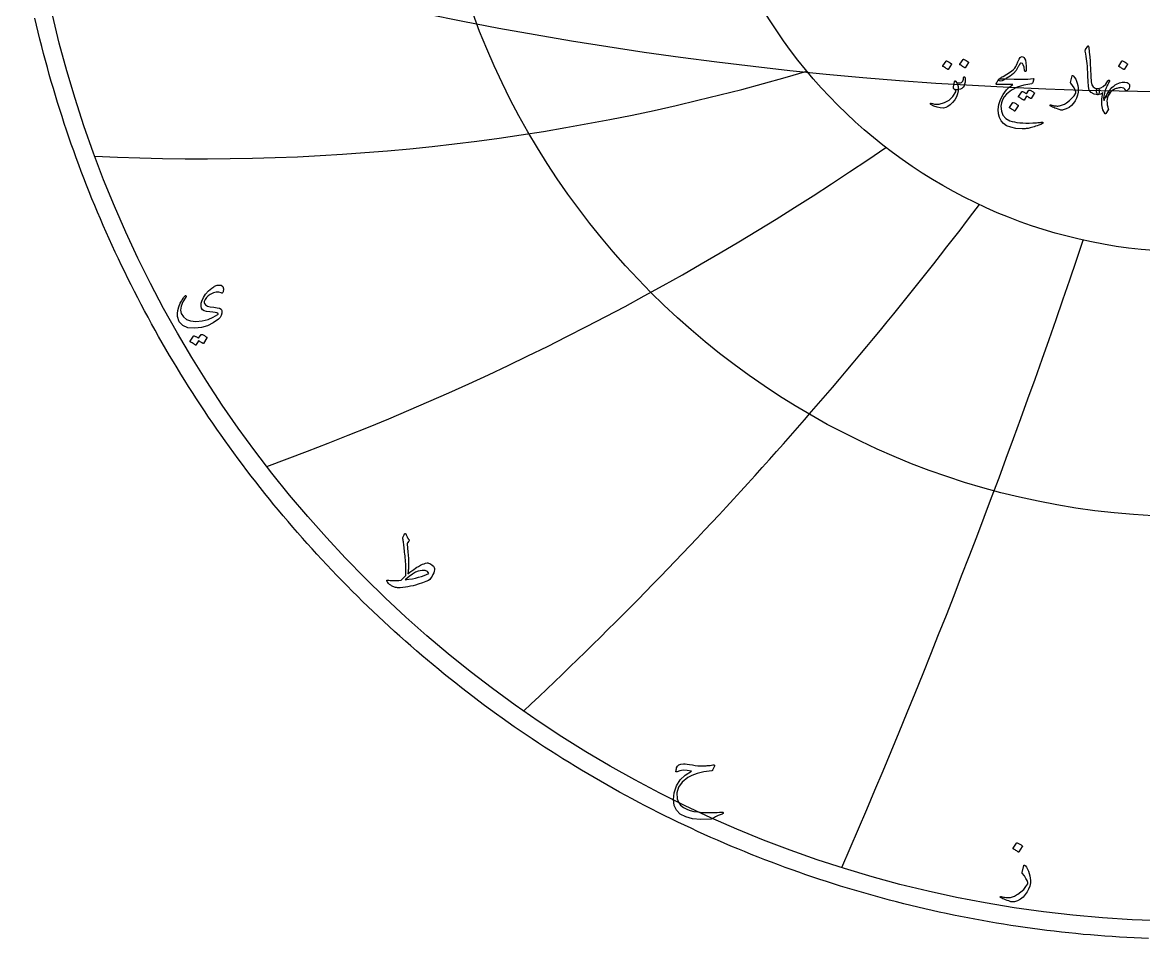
# Model space of a CAD drawing. Header units: millimetres. Extents: x -128 to 128, y -128 to 131.
# Drawn here: x -126 to -5.3, y -127.9 to -29.3 of the extents above; entities that cross this region are included whole.
import ezdxf

# ---------------------------------------------------------------- set-up
doc = ezdxf.new("R2010")
doc.units = ezdxf.units.MM
for name, color, linetype in [('CUT_OUTER', 1, 'Continuous'), ('ENGRAVE', 7, 'Continuous'), ('ENGRAVE_FINE', 8, 'Continuous'), ('TEXT', 5, 'Continuous')]:
    doc.layers.add(name, color=color, linetype=linetype)

msp = doc.modelspace()

# ---------------------------------------------------------------- linework, layer by layer
at = {"layer": 'CUT_OUTER'}
msp.add_lwpolyline([(-4.7095, -127.8633), (-5.4939, -127.832), (-6.2782, -127.7959), (-7.0622, -127.755), (-7.846, -127.7092), (-8.6294, -127.6587), (-9.4126, -127.6033), (-10.1954, -127.5432), (-10.9778, -127.4782), (-11.7598, -127.4084), (-12.5413, -127.3339), (-13.3224, -127.2545), (-14.1029, -127.1704), (-14.883, -127.0815), (-15.6624, -126.9878), (-16.4413, -126.8893), (-17.2196, -126.786), (-17.9972, -126.6779), (-18.7742, -126.5651), (-19.5504, -126.4476), (-20.3259, -126.3252), (-21.1006, -126.1981), (-21.8746, -126.0663), (-22.6477, -125.9297), (-23.42, -125.7883), (-24.1913, -125.6423), (-24.9618, -125.4915), (-25.7313, -125.336), (-26.4999, -125.1757), (-27.2675, -125.0108), (-28.034, -124.8411), (-28.7995, -124.6667), (-29.5639, -124.4877), (-30.3272, -124.3039), (-31.0893, -124.1155), (-31.8503, -123.9224), (-32.6101, -123.7246), (-33.3686, -123.5222), (-34.1259, -123.3151), (-34.8819, -123.1034), (-35.6366, -122.8871), (-36.3899, -122.6661), (-37.1419, -122.4405), (-37.8925, -122.2103), (-38.6417, -121.9755), (-39.3894, -121.7361), (-40.1356, -121.4921), (-40.8803, -121.2436), (-41.6235, -120.9905), (-42.3651, -120.7328), (-43.1051, -120.4706), (-43.8434, -120.2038), (-44.5802, -119.9325), (-45.3152, -119.6567), (-46.0486, -119.3764), (-46.7802, -119.0916), (-47.51, -118.8024), (-48.2381, -118.5086), (-48.9643, -118.2104), (-49.6887, -117.9077), (-50.4113, -117.6006), (-51.1319, -117.2891), (-51.8506, -116.9731), (-52.5674, -116.6528), (-53.2822, -116.328), (-53.9949, -115.9989), (-54.7057, -115.6654), (-55.4144, -115.3276), (-56.1209, -114.9854), (-56.8254, -114.6389), (-57.5278, -114.288), (-58.2279, -113.9329), (-58.9259, -113.5735), (-59.6217, -113.2098), (-60.3152, -112.8418), (-61.0065, -112.4696), (-61.6954, -112.0932), (-62.382, -111.7125), (-63.0663, -111.3276), (-63.7482, -110.9386), (-64.4277, -110.5453), (-65.1048, -110.1479), (-65.7794, -109.7464), (-66.4516, -109.3407), (-67.1212, -108.9309), (-67.7884, -108.517), (-68.4529, -108.099), (-69.1149, -107.677), (-69.7743, -107.2509), (-70.4311, -106.8207), (-71.0852, -106.3865), (-71.7366, -105.9484), (-72.3854, -105.5062), (-73.0314, -105.0601), (-73.6747, -104.61), (-74.3151, -104.1559), (-74.9528, -103.698), (-75.5877, -103.2361), (-76.2197, -102.7704), (-76.8489, -102.3008), (-77.4751, -101.8273), (-78.0985, -101.35), (-78.7189, -100.8689), (-79.3363, -100.384), (-79.9508, -99.8953), (-80.5622, -99.4029), (-81.1706, -98.9067), (-81.776, -98.4068), (-82.3782, -97.9032), (-82.9774, -97.3958), (-83.5735, -96.8849), (-84.1664, -96.3703), (-84.7561, -95.852), (-85.3426, -95.3301), (-85.926, -94.8047), (-86.5061, -94.2757), (-87.0829, -93.7431), (-87.6565, -93.207), (-88.2267, -92.6674), (-88.7936, -92.1243), (-89.3572, -91.5778), (-89.9175, -91.0277), (-90.4743, -90.4743), (-91.0277, -89.9175), (-91.5778, -89.3572), (-92.1243, -88.7936), (-92.6674, -88.2267), (-93.207, -87.6565), (-93.7431, -87.0829), (-94.2757, -86.5061), (-94.8047, -85.926), (-95.3301, -85.3426), (-95.852, -84.7561), (-96.3703, -84.1664), (-96.8849, -83.5735), (-97.3958, -82.9774), (-97.9032, -82.3782), (-98.4068, -81.776), (-98.9067, -81.1706), (-99.4029, -80.5622), (-99.8953, -79.9508), (-100.384, -79.3363), (-100.8689, -78.7189), (-101.35, -78.0985), (-101.8273, -77.4751), (-102.3008, -76.8489), (-102.7704, -76.2197), (-103.2361, -75.5877), (-103.698, -74.9528), (-104.1559, -74.3151), (-104.61, -73.6747), (-105.0601, -73.0314), (-105.5062, -72.3854), (-105.9484, -71.7366), (-106.3865, -71.0852), (-106.8207, -70.4311), (-107.2509, -69.7743), (-107.677, -69.1149), (-108.099, -68.4529), (-108.517, -67.7884), (-108.9309, -67.1212), (-109.3407, -66.4516), (-109.7464, -65.7794), (-110.1479, -65.1048), (-110.5453, -64.4277), (-110.9386, -63.7482), (-111.3276, -63.0663), (-111.7125, -62.382), (-112.0932, -61.6954), (-112.4696, -61.0065), (-112.8418, -60.3152), (-113.2098, -59.6217), (-113.5735, -58.9259), (-113.9329, -58.2279), (-114.288, -57.5278), (-114.6389, -56.8254), (-114.9854, -56.1209), (-115.3276, -55.4144), (-115.6654, -54.7057), (-115.9989, -53.9949), (-116.328, -53.2822), (-116.6528, -52.5674), (-116.9731, -51.8506), (-117.2891, -51.1319), (-117.6006, -50.4113), (-117.9077, -49.6887), (-118.2104, -48.9643), (-118.5086, -48.2381), (-118.8024, -47.51), (-119.0916, -46.7802), (-119.3764, -46.0486), (-119.6567, -45.3152), (-119.9325, -44.5802), (-120.2038, -43.8434), (-120.4706, -43.1051), (-120.7328, -42.3651), (-120.9905, -41.6235), (-121.2436, -40.8803), (-121.4921, -40.1356), (-121.7361, -39.3894), (-121.9755, -38.6417), (-122.2103, -37.8925), (-122.4405, -37.1419), (-122.6661, -36.3899), (-122.8871, -35.6366), (-123.1034, -34.8819), (-123.3151, -34.1259), (-123.5222, -33.3686), (-123.7246, -32.6101), (-123.9224, -31.8503), (-124.1155, -31.0893), (-124.3039, -30.3272), (-124.4877, -29.5639), (-124.6667, -28.7995)], dxfattribs=at)
at = {"layer": 'ENGRAVE'}
for radius in [126, 82.4783, 53.9894]:
    msp.add_circle((0, 0), radius, dxfattribs=at)
for centre, radius, start, end in [((-106.4983, 184.4605), 228.4081, 267.063751, 286.527955), ((-200.3925, 200.3925), 295.1559, 289.948434, 304.546587), ((-367.5913, 212.229), 432.397, 313.121174, 322.853276), ((-819.2505, 219.5175), 852.1514, 336.5047306, 341.3707814)]:
    msp.add_arc(centre, radius, start, end, dxfattribs=at)
at = {"layer": 'ENGRAVE_FINE'}
msp.add_arc((0, 374.0033), 410.725, 252.309853, 287.690147, dxfattribs=at)
at = {"layer": 'TEXT'}
for points in [[(-11.2754, -31.8194), (-11.2613, -31.7976), (-11.2482, -31.7831), (-11.2359, -31.7759), (-11.2246, -31.7759), (-11.2074, -31.7854), (-11.1919, -31.814), (-11.1783, -31.8616), (-11.1665, -31.9283), (-11.1067, -32.4704), (-11.0577, -32.9716), (-11.0196, -33.4321), (-10.9923, -33.8517), (-10.9749, -34.2105), (-10.9588, -34.5321), (-10.944, -34.8166), (-10.9306, -35.0638), (-10.9191, -35.2738), (-10.9098, -35.4466), (-10.9027, -35.5823), (-10.898, -35.6807), (-10.8336, -35.9756), (-10.6911, -36.1924), (-10.4707, -36.3312), (-10.1722, -36.392), (-10.0892, -36.4138), (-10.0361, -36.4646), (-10.013, -36.5444), (-10.0198, -36.6533), (-10.0538, -36.8248), (-10.0905, -36.9472), (-10.13, -37.0207), (-10.1722, -37.0452), (-10.5922, -36.9899), (-10.9016, -36.8239), (-11.1003, -36.5471), (-11.1883, -36.1597), (-11.2021, -35.9744), (-11.2146, -35.7887), (-11.2257, -35.6025), (-11.2355, -35.4158), (-11.2443, -35.2287), (-11.2527, -35.0411), (-11.2607, -34.8531), (-11.2681, -34.6646), (-11.2818, -34.3051), (-11.3008, -33.9814), (-11.3253, -33.6936), (-11.3552, -33.4416), (-11.3906, -33.1996), (-11.4315, -32.9417), (-11.4777, -32.6679), (-11.5294, -32.3783), (-11.5362, -32.3261), (-11.5349, -32.2785), (-11.5254, -32.2354), (-11.5077, -32.1968)], [(-26.5246, -33.4235), (-26.5155, -33.4144), (-26.5028, -33.4089), (-26.4865, -33.4071), (-26.4665, -33.4089), (-26.3255, -33.4661), (-26.1925, -33.536), (-26.0678, -33.6185), (-25.9512, -33.7138), (-25.9399, -33.7283), (-25.9349, -33.7428), (-25.9362, -33.7573), (-25.944, -33.7718), (-26.2851, -34.3235), (-26.2978, -34.3366), (-26.3141, -34.3398), (-26.3341, -34.333), (-26.3577, -34.3162), (-26.3781, -34.3017), (-26.4103, -34.2799), (-26.4543, -34.2509), (-26.5101, -34.2146), (-26.5786, -34.171), (-26.6607, -34.1202), (-26.7564, -34.0622), (-26.8657, -33.9968), (-26.8802, -33.986), (-26.8875, -33.9751), (-26.8875, -33.9642), (-26.8802, -33.9533)], [(-24.6956, -33.2493), (-24.6865, -33.2402), (-24.6738, -33.2347), (-24.6575, -33.2329), (-24.6375, -33.2347), (-24.4964, -33.2919), (-24.3635, -33.3618), (-24.2388, -33.4443), (-24.1222, -33.5396), (-24.1108, -33.5541), (-24.1058, -33.5686), (-24.1072, -33.5831), (-24.1149, -33.5976), (-24.456, -34.1493), (-24.4687, -34.1624), (-24.4851, -34.1656), (-24.505, -34.1588), (-24.5286, -34.142), (-24.549, -34.1275), (-24.5812, -34.1057), (-24.6253, -34.0767), (-24.681, -34.0404), (-24.7495, -33.9968), (-24.8317, -33.946), (-24.9274, -33.888), (-25.0367, -33.8226), (-25.0512, -33.8118), (-25.0585, -33.8009), (-25.0585, -33.79), (-25.0512, -33.7791)], [(-20.9069, -35.4775), (-20.8638, -35.4269), (-20.8143, -35.3768), (-20.7585, -35.3271), (-20.6964, -35.2779), (-20.6279, -35.2287), (-20.553, -35.179), (-20.4718, -35.1289), (-20.3843, -35.0783), (-19.996, -34.8488), (-19.6802, -34.6464), (-19.4371, -34.4713), (-19.2665, -34.3235), (-19.1345, -34.1778), (-19.0216, -34.0241), (-18.9277, -33.8621), (-18.8528, -33.692), (-18.8204, -33.6069), (-18.7884, -33.526), (-18.7569, -33.4491), (-18.7258, -33.3763), (-18.6956, -33.3085), (-18.6668, -33.2465), (-18.6394, -33.1905), (-18.6133, -33.1404), (-18.5557, -33.0547), (-18.4917, -32.9934), (-18.4214, -32.9567), (-18.3448, -32.9444), (-18.2699, -32.9567), (-18.1978, -32.9934), (-18.1284, -33.0547), (-18.0617, -33.1404), (-17.9787, -33.3364), (-17.9256, -33.6194), (-17.9025, -33.9896), (-17.9093, -34.4468), (-17.9138, -34.4881), (-17.9274, -34.5176), (-17.9501, -34.5353), (-17.9819, -34.5412), (-18.0145, -34.5348), (-18.0399, -34.5158), (-18.0581, -34.484), (-18.069, -34.4396), (-18.1247, -34.0903), (-18.205, -33.8408), (-18.3098, -33.6911), (-18.4391, -33.6412), (-18.4722, -33.6471), (-18.5062, -33.6648), (-18.5412, -33.6943), (-18.577, -33.7356), (-18.5929, -33.7603), (-18.6115, -33.7909), (-18.6328, -33.8274), (-18.6569, -33.8698), (-18.6836, -33.9181), (-18.7131, -33.9723), (-18.7453, -34.0325), (-18.7802, -34.0985), (-18.988, -34.4387), (-19.2702, -34.7553), (-19.6267, -35.0484), (-20.0577, -35.3178), (-20.0622, -35.3205), (-20.0758, -35.3287), (-20.0985, -35.3423), (-20.1302, -35.3614), (-20.1711, -35.3859), (-20.221, -35.4158), (-20.2799, -35.4512), (-20.348, -35.492), (-20.4918, -35.5564), (-20.6329, -35.5755), (-20.7712, -35.5492), (-20.9069, -35.4775)], [(-7.581, -33.4307), (-7.572, -33.4216), (-7.5593, -33.4162), (-7.5429, -33.4144), (-7.523, -33.4162), (-7.3819, -33.4734), (-7.249, -33.5432), (-7.1242, -33.6258), (-7.0077, -33.721), (-6.9963, -33.7356), (-6.9913, -33.7501), (-6.9927, -33.7646), (-7.0004, -33.7791), (-7.3415, -34.3307), (-7.3542, -34.3439), (-7.3706, -34.347), (-7.3905, -34.3402), (-7.4141, -34.3235), (-7.4345, -34.3089), (-7.4667, -34.2872), (-7.5107, -34.2581), (-7.5665, -34.2218), (-7.635, -34.1783), (-7.7171, -34.1275), (-7.8129, -34.0694), (-7.9222, -34.0041), (-7.9367, -33.9932), (-7.944, -33.9823), (-7.944, -33.9714), (-7.9367, -33.9606)], [(-12.9448, -35.0202), (-12.9407, -35.0071), (-12.9357, -34.9966), (-12.9298, -34.9889), (-12.923, -34.9839), (-12.9026, -34.9821), (-12.8776, -34.9912), (-12.8481, -35.0112), (-12.8141, -35.042), (-12.6817, -35.1994), (-12.5673, -35.3813), (-12.4712, -35.5877), (-12.3931, -35.8186), (-12.3324, -36.0672), (-12.2952, -36.3122), (-12.2816, -36.5535), (-12.2915, -36.7912), (-12.3559, -37.1042), (-12.4621, -37.4045), (-12.61, -37.6921), (-12.7996, -37.967), (-13.0264, -38.216), (-13.2859, -38.4188), (-13.578, -38.5753), (-13.9028, -38.6856), (-13.9899, -38.7042), (-14.077, -38.7091), (-14.1641, -38.7005), (-14.2512, -38.6783), (-14.4519, -38.6082), (-14.6332, -38.5431), (-14.7949, -38.483), (-14.9371, -38.4279), (-15.0593, -38.3778), (-15.1612, -38.3326), (-15.2426, -38.2925), (-15.3036, -38.2573), (-15.3163, -38.2464), (-15.3254, -38.2356), (-15.3308, -38.2247), (-15.3327, -38.2138), (-15.3313, -38.1997), (-15.3272, -38.1866), (-15.3204, -38.1743), (-15.3109, -38.163), (-15.2986, -38.1544), (-15.2837, -38.1503), (-15.266, -38.1507), (-15.2456, -38.1557), (-15.1213, -38.1891), (-15.0024, -38.2165), (-14.889, -38.238), (-14.781, -38.2537), (-14.6776, -38.2635), (-14.5778, -38.2673), (-14.4817, -38.2653), (-14.3891, -38.2573), (-14.2968, -38.2426), (-14.2013, -38.2201), (-14.1026, -38.19), (-14.0008, -38.1521), (-13.8958, -38.106), (-13.7876, -38.0514), (-13.6762, -37.9881), (-13.5617, -37.9162), (-13.2401, -37.6848), (-12.9647, -37.4335), (-12.7356, -37.1623), (-12.5528, -36.871), (-12.541, -36.8474), (-12.5347, -36.8202), (-12.5338, -36.7894), (-12.5383, -36.7549), (-12.6145, -36.5512), (-12.7343, -36.3249), (-12.8976, -36.0758), (-13.1044, -35.8041), (-13.1135, -35.7869), (-13.119, -35.7714), (-13.1208, -35.7578), (-13.119, -35.746)], [(-25.4794, -35.6226), (-25.3973, -35.7311), (-25.3325, -35.8386), (-25.2848, -35.9452), (-25.2544, -36.0509), (-25.2372, -36.1634), (-25.229, -36.2976), (-25.2299, -36.4537), (-25.2399, -36.6315), (-25.3012, -36.9658), (-25.4196, -37.2866), (-25.5951, -37.5937), (-25.8278, -37.8872), (-26.0837, -38.1394), (-26.3286, -38.3226), (-26.5627, -38.437), (-26.7859, -38.4823), (-27.1465, -38.4696), (-27.4954, -38.4025), (-27.8324, -38.2809), (-28.1577, -38.1049), (-28.1803, -38.0899), (-28.1976, -38.0741), (-28.2094, -38.0573), (-28.2157, -38.0396), (-28.2171, -38.0192), (-28.2139, -38.0015), (-28.2062, -37.9865), (-28.194, -37.9743), (-28.1754, -37.9661), (-28.1558, -37.9634), (-28.1354, -37.9661), (-28.1141, -37.9743), (-27.9932, -38.0076), (-27.8773, -38.035), (-27.7664, -38.0566), (-27.6605, -38.0722), (-27.5591, -38.0815), (-27.4618, -38.084), (-27.3686, -38.0797), (-27.2794, -38.0686), (-26.6965, -37.9017), (-26.2034, -37.6259), (-25.8002, -37.2412), (-25.4867, -36.7476), (-25.4835, -36.7322), (-25.4812, -36.7077), (-25.4799, -36.6742), (-25.4794, -36.6315), (-25.4912, -36.5984), (-25.5266, -36.5571), (-25.5856, -36.5077), (-25.6681, -36.4501), (-25.7044, -36.4056), (-25.7262, -36.3521), (-25.7335, -36.2895), (-25.7262, -36.2178), (-25.6173, -35.6662), (-25.5951, -35.5954), (-25.5647, -35.5646), (-25.5262, -35.5737), (-25.4794, -35.6226)], [(-24.5722, -35.1364), (-24.5368, -35.1418), (-24.5105, -35.1581), (-24.4932, -35.1854), (-24.4851, -35.2235), (-24.4701, -35.4766), (-24.4833, -35.7061), (-24.5245, -35.9121), (-24.594, -36.0944), (-24.6928, -36.2477), (-24.8226, -36.3666), (-24.9832, -36.451), (-25.1746, -36.5009), (-25.3089, -36.5168), (-25.4359, -36.5136), (-25.5556, -36.4913), (-25.6681, -36.4501), (-25.7072, -36.4192), (-25.7298, -36.3702), (-25.7362, -36.3031), (-25.7262, -36.2178), (-25.6173, -35.6662), (-25.6087, -35.6245), (-25.5974, -35.5936), (-25.5833, -35.5737), (-25.5665, -35.5646), (-25.5479, -35.5655), (-25.5284, -35.5755), (-25.508, -35.5945), (-25.4867, -35.6226), (-25.4318, -35.6843), (-25.3615, -35.7315), (-25.2758, -35.7642), (-25.1746, -35.7823), (-25.0694, -35.7832), (-24.9714, -35.7642), (-24.8806, -35.7252), (-24.7972, -35.6662), (-24.7251, -35.5845), (-24.6756, -35.4847), (-24.6488, -35.3668), (-24.6448, -35.2307), (-24.6402, -35.1894), (-24.6266, -35.1599), (-24.6039, -35.1423), (-24.5722, -35.1364)], [(-20.123, -35.3541), (-19.1917, -35.3868), (-18.3865, -35.3904), (-17.7074, -35.365), (-17.1544, -35.3106), (-17.1374, -35.3085), (-17.1227, -35.3096), (-17.1102, -35.314), (-17.1, -35.3214), (-17.0925, -35.3316), (-17.0882, -35.3441), (-17.0871, -35.3589), (-17.0891, -35.3759), (-17.1034, -35.4421), (-17.1172, -35.5029), (-17.1306, -35.5582), (-17.1435, -35.6081), (-17.156, -35.6526), (-17.168, -35.6916), (-17.1796, -35.7252), (-17.1907, -35.7533), (-17.2143, -35.7982), (-17.2415, -35.8313), (-17.2724, -35.8526), (-17.3069, -35.8622), (-18.1452, -36.0141), (-18.8746, -36.2523), (-19.4952, -36.5766), (-20.0069, -36.9872), (-20.2654, -37.2825), (-20.4532, -37.595), (-20.5703, -37.9248), (-20.6165, -38.2718), (-20.5721, -38.8167), (-20.3952, -39.2608), (-20.0858, -39.6042), (-19.644, -39.8468), (-19.4149, -39.9203), (-19.1631, -39.9811), (-18.8887, -40.0292), (-18.5915, -40.0646), (-18.2722, -40.0877), (-17.931, -40.0991), (-17.5681, -40.0986), (-17.1835, -40.0864), (-17.0467, -40.0786), (-16.9122, -40.07), (-16.78, -40.0605), (-16.65, -40.0501), (-16.5232, -40.0387), (-16.4005, -40.0265), (-16.2819, -40.0133), (-16.1673, -39.9993), (-16.1324, -39.9974), (-16.1075, -40.0065), (-16.0925, -40.0265), (-16.0875, -40.0573), (-16.0902, -40.0932), (-16.0984, -40.1208), (-16.112, -40.1403), (-16.131, -40.1517), (-16.3361, -40.2383), (-16.5302, -40.3168), (-16.7135, -40.3871), (-16.8859, -40.4493), (-17.0469, -40.5037), (-17.1962, -40.5509), (-17.3336, -40.5908), (-17.4593, -40.6235), (-17.5774, -40.6475), (-17.6924, -40.6688), (-17.8043, -40.6874), (-17.9129, -40.7033), (-18.0188, -40.7155), (-18.1225, -40.7233), (-18.2239, -40.7264), (-18.323, -40.7251), (-18.9998, -40.6724), (-19.5641, -40.5581), (-20.0159, -40.3821), (-20.3552, -40.1444), (-20.6043, -39.8473), (-20.778, -39.5003), (-20.8765, -39.1033), (-20.8996, -38.6565), (-20.8284, -38.1022), (-20.6583, -37.5642), (-20.3893, -37.0425), (-20.0214, -36.5372), (-19.8776, -36.3843), (-19.7147, -36.2378), (-19.5328, -36.0976), (-19.3319, -35.9638), (-21.0883, -35.9493), (-21.1305, -35.9311), (-21.1482, -35.8985), (-21.1414, -35.8513), (-21.1101, -35.7896), (-21.0511, -35.6998), (-20.9976, -35.619), (-20.9495, -35.5473), (-20.9069, -35.4847), (-20.8697, -35.4317), (-20.8379, -35.3886), (-20.8116, -35.3555), (-20.7907, -35.3323), (-20.7435, -35.3282), (-20.6165, -35.3305), (-20.4097, -35.3391), (-20.123, -35.3541)], [(-9.0109, -36.9872), (-9.0907, -37.1586), (-9.1488, -37.3392), (-9.1851, -37.5288), (-9.1996, -37.7275), (-9.1932, -37.9343), (-9.1669, -38.1485), (-9.1207, -38.3698), (-9.0544, -38.5985), (-9.0463, -38.6288), (-9.0435, -38.6547), (-9.0463, -38.676), (-9.0544, -38.6928), (-9.3157, -39.063), (-9.3398, -39.0897), (-9.3611, -39.1047), (-9.3797, -39.1079), (-9.3956, -39.0993), (-9.6442, -38.6733), (-9.7657, -38.1503), (-9.7603, -37.5302), (-9.6278, -36.813), (-9.7544, -36.9146), (-9.8873, -36.9872), (-10.0266, -37.0307), (-10.1722, -37.0452), (-10.2035, -37.0357), (-10.2321, -37.0071), (-10.2579, -36.9595), (-10.281, -36.8928), (-10.2942, -36.8527), (-10.3046, -36.8121), (-10.3123, -36.771), (-10.3173, -36.7295), (-10.321, -36.688), (-10.3246, -36.6469), (-10.3282, -36.6063), (-10.3319, -36.5662), (-10.3273, -36.4927), (-10.2992, -36.4392), (-10.2475, -36.4056), (-10.1722, -36.392), (-9.876, -36.3258), (-9.597, -36.1634), (-9.3352, -35.9048), (-9.0907, -35.5501), (-9.0576, -35.5052), (-9.0236, -35.4793), (-8.9887, -35.4725), (-8.9528, -35.4847), (-8.9265, -35.5079), (-8.9129, -35.5337), (-8.912, -35.5623), (-8.9238, -35.5936), (-8.988, -35.707), (-9.0499, -35.8222), (-9.1096, -35.9393), (-9.1669, -36.0581), (-9.2221, -36.1788), (-9.2749, -36.3013), (-9.3255, -36.4256), (-9.3738, -36.5517), (-9.4808, -36.8951), (-9.5407, -37.1922), (-9.5534, -37.4431), (-9.519, -37.6476), (-9.5158, -37.654), (-9.5135, -37.6585), (-9.5121, -37.6613), (-9.5117, -37.6622), (-9.5112, -37.6613), (-9.5099, -37.6585), (-9.5076, -37.654), (-9.5044, -37.6476), (-9.4602, -37.5435), (-9.4146, -37.4417), (-9.3677, -37.3421), (-9.3194, -37.2448), (-9.2692, -37.1493), (-9.2168, -37.0552), (-9.1622, -36.9624), (-9.1052, -36.871), (-9.064, -36.8075), (-9.0272, -36.7694), (-8.995, -36.7567), (-8.9673, -36.7694), (-8.9537, -36.7966), (-8.9565, -36.842), (-8.9755, -36.9055), (-9.0109, -36.9872)], [(-7.1819, -36.5952), (-7.2758, -36.4483), (-7.3978, -36.3485), (-7.5479, -36.2958), (-7.7262, -36.2904), (-7.8274, -36.3033), (-7.9276, -36.3203), (-8.027, -36.3414), (-8.1254, -36.3666), (-8.2229, -36.3968), (-8.3196, -36.4328), (-8.4153, -36.4748), (-8.5101, -36.5226), (-8.6725, -36.6315), (-8.8258, -36.7839), (-8.9701, -36.9799), (-9.1052, -37.2194), (-9.1438, -37.2734), (-9.1796, -37.3047), (-9.2128, -37.3133), (-9.2431, -37.2993), (-9.2685, -37.2711), (-9.2794, -37.2376), (-9.2758, -37.1986), (-9.2577, -37.1541), (-9.23, -37.0956), (-9.205, -37.0434), (-9.1828, -36.9976), (-9.1633, -36.9581), (-9.1461, -36.9246), (-9.1306, -36.8964), (-9.117, -36.8738), (-9.1052, -36.8565), (-8.9986, -36.6959), (-8.8893, -36.5481), (-8.7773, -36.4129), (-8.6625, -36.2904), (-8.545, -36.1802), (-8.4248, -36.0817), (-8.3019, -35.9951), (-8.1762, -35.9202), (-7.8537, -35.7737), (-7.5538, -35.697), (-7.2767, -35.6902), (-7.0222, -35.7533), (-6.9138, -35.8082), (-6.8353, -35.8785), (-6.7867, -35.9642), (-6.7681, -36.0654), (-6.779, -36.2033), (-6.819, -36.3339), (-6.8879, -36.4573), (-6.9859, -36.5735), (-7.0498, -36.6238), (-7.1038, -36.6442), (-7.1478, -36.6347), (-7.1819, -36.5952)], [(-17.6044, -36.5662), (-17.5954, -36.5571), (-17.5827, -36.5517), (-17.5663, -36.5499), (-17.5464, -36.5517), (-17.4749, -36.5784), (-17.4057, -36.6079), (-17.3388, -36.6401), (-17.2742, -36.6751), (-17.2114, -36.7132), (-17.1499, -36.7549), (-17.0898, -36.8003), (-17.031, -36.8493), (-17.0197, -36.8642), (-17.0147, -36.8801), (-17.0161, -36.8969), (-17.0238, -36.9146), (-17.3722, -37.4662), (-17.3817, -37.4735), (-17.3958, -37.4735), (-17.4144, -37.4662), (-17.4375, -37.4517), (-17.4534, -37.4383), (-17.4792, -37.4199), (-17.5151, -37.3966), (-17.5609, -37.3682), (-17.6171, -37.3344), (-17.6843, -37.2947), (-17.7623, -37.2491), (-17.8512, -37.1976), (-18.127, -37.6259), (-18.1397, -37.639), (-18.156, -37.6422), (-18.176, -37.6354), (-18.1996, -37.6186), (-18.22, -37.6041), (-18.2522, -37.5823), (-18.2962, -37.5533), (-18.352, -37.517), (-18.4205, -37.4735), (-18.5026, -37.4226), (-18.5983, -37.3646), (-18.7077, -37.2993), (-18.719, -37.2884), (-18.724, -37.2775), (-18.7226, -37.2666), (-18.7149, -37.2557), (-18.3593, -36.7259), (-18.3502, -36.7168), (-18.3375, -36.7114), (-18.3212, -36.7095), (-18.3012, -36.7114), (-18.2404, -36.7311), (-18.1815, -36.754), (-18.1243, -36.7801), (-18.069, -36.8093), (-18.0154, -36.8413), (-17.9637, -36.8756), (-17.9138, -36.9121), (-17.8657, -36.9509)], [(-19.3464, -37.8944), (-19.3373, -37.8854), (-19.3246, -37.8799), (-19.3083, -37.8781), (-19.2883, -37.8799), (-19.1472, -37.9371), (-19.0143, -38.0069), (-18.8896, -38.0895), (-18.773, -38.1847), (-18.7616, -38.1993), (-18.7567, -38.2138), (-18.758, -38.2283), (-18.7657, -38.2428), (-19.1069, -38.7944), (-19.1196, -38.8076), (-19.1359, -38.8108), (-19.1558, -38.8039), (-19.1794, -38.7872), (-19.1998, -38.7726), (-19.2321, -38.7509), (-19.2761, -38.7218), (-19.3319, -38.6856), (-19.4004, -38.642), (-19.4825, -38.5912), (-19.5782, -38.5331), (-19.6875, -38.4678), (-19.702, -38.4569), (-19.7093, -38.446), (-19.7093, -38.4351), (-19.702, -38.4243)], [(-104.5906, -58.3881), (-104.8412, -58.3044), (-105.1209, -58.301), (-105.4296, -58.3779), (-105.7674, -58.5352), (-105.9817, -58.6852), (-106.1603, -58.8642), (-106.303, -59.0723), (-106.4099, -59.3094), (-106.4206, -59.3568), (-106.4216, -59.4061), (-106.4128, -59.4574), (-106.3945, -59.5106), (-106.2716, -59.6761), (-106.0654, -59.801), (-105.7761, -59.8852), (-105.4035, -59.9287), (-105.0357, -59.9679), (-104.7687, -60.039), (-104.6022, -60.1421), (-104.5364, -60.2771), (-104.5291, -60.5597), (-104.5848, -60.8113), (-104.7033, -61.0319), (-104.8848, -61.2216), (-105.4611, -61.615), (-106.0751, -61.9048), (-106.7269, -62.0911), (-107.4164, -62.1739), (-108.1693, -62.1216), (-108.7325, -61.8952), (-109.1061, -61.4945), (-109.2899, -60.9197), (-109.3006, -60.6042), (-109.2551, -60.2616), (-109.1535, -59.8919), (-108.9957, -59.4952), (-108.9408, -59.3848), (-108.8845, -59.2784), (-108.8266, -59.1758), (-108.7674, -59.0771), (-108.7062, -58.9818), (-108.6425, -58.8894), (-108.5765, -58.7998), (-108.508, -58.7132), (-108.4712, -58.6774), (-108.4383, -58.6629), (-108.4093, -58.6697), (-108.3841, -58.6977), (-108.3701, -58.7326), (-108.3667, -58.7674), (-108.374, -58.8023), (-108.3919, -58.8371), (-108.7103, -59.35), (-108.899, -59.8126), (-108.958, -60.2248), (-108.8874, -60.5868), (-108.6599, -60.9681), (-108.3261, -61.2371), (-107.8857, -61.3939), (-107.339, -61.4384), (-106.6383, -61.3827), (-106.0074, -61.239), (-105.4461, -61.0073), (-104.9545, -60.6874), (-104.9249, -60.6603), (-104.9138, -60.6332), (-104.9211, -60.6061), (-104.9467, -60.579), (-105.0507, -60.5287), (-105.2312, -60.4861), (-105.4882, -60.4513), (-105.8216, -60.4242), (-106.1607, -60.3826), (-106.4196, -60.3042), (-106.5982, -60.189), (-106.6964, -60.0371), (-106.7419, -59.8585), (-106.7545, -59.6713), (-106.7341, -59.4753), (-106.6809, -59.2706), (-106.5082, -58.8685), (-106.2687, -58.4984), (-105.9624, -58.1602), (-105.5893, -57.8539), (-105.4901, -57.7813), (-105.3938, -57.7184), (-105.3004, -57.6652), (-105.2099, -57.6216), (-105.1228, -57.5873), (-105.0396, -57.5616), (-104.9603, -57.5447), (-104.8848, -57.5365), (-104.5896, -57.564), (-104.4087, -57.6932), (-104.3419, -57.924), (-104.3893, -58.2565), (-104.4251, -58.346), (-104.4706, -58.3977), (-104.5257, -58.4118), (-104.5906, -58.3881)], [(-106.7583, -62.8552), (-106.7487, -62.8455), (-106.7351, -62.8397), (-106.7177, -62.8377), (-106.6964, -62.8397), (-106.6202, -62.8682), (-106.5464, -62.8997), (-106.475, -62.934), (-106.4061, -62.9713), (-106.3391, -63.0119), (-106.2735, -63.0565), (-106.2094, -63.1048), (-106.1467, -63.1571), (-106.1346, -63.1731), (-106.1293, -63.19), (-106.1307, -63.2079), (-106.139, -63.2268), (-106.5106, -63.8152), (-106.5207, -63.8229), (-106.5357, -63.8229), (-106.5556, -63.8152), (-106.5803, -63.7997), (-106.5972, -63.7854), (-106.6248, -63.7658), (-106.663, -63.7409), (-106.7119, -63.7106), (-106.7719, -63.6746), (-106.8435, -63.6323), (-106.9267, -63.5836), (-107.0216, -63.5287), (-107.3157, -63.9855), (-107.3293, -63.9995), (-107.3467, -64.0029), (-107.368, -63.9956), (-107.3932, -63.9777), (-107.4149, -63.9623), (-107.4493, -63.939), (-107.4962, -63.9081), (-107.5557, -63.8694), (-107.6288, -63.8229), (-107.7164, -63.7687), (-107.8185, -63.7068), (-107.9351, -63.6371), (-107.9472, -63.6255), (-107.9525, -63.6139), (-107.9511, -63.6023), (-107.9428, -63.5906), (-107.5635, -63.0255), (-107.5538, -63.0158), (-107.5403, -63.01), (-107.5228, -63.0081), (-107.5016, -63.01), (-107.4367, -63.031), (-107.3738, -63.0555), (-107.3128, -63.0833), (-107.2538, -63.1145), (-107.1967, -63.1486), (-107.1416, -63.1852), (-107.0883, -63.2241), (-107.037, -63.2655)], [(-85.0204, -84.7017), (-84.9837, -84.6175), (-84.9508, -84.543), (-84.9217, -84.4781), (-84.8966, -84.423), (-84.8758, -84.378), (-84.8598, -84.3436), (-84.8487, -84.3199), (-84.8424, -84.3068), (-84.8293, -84.2899), (-84.8133, -84.2778), (-84.7945, -84.2706), (-84.7727, -84.2681), (-84.7548, -84.271), (-84.7398, -84.2797), (-84.7277, -84.2943), (-84.7185, -84.3146), (-84.6779, -84.4133), (-84.6411, -84.5004), (-84.6082, -84.5759), (-84.5792, -84.6397), (-84.5625, -84.6678), (-84.5433, -84.6978), (-84.5218, -84.7297), (-84.4979, -84.7636), (-84.471, -84.7994), (-84.4408, -84.8372), (-84.4071, -84.8768), (-84.3701, -84.9185), (-84.3469, -84.9606), (-84.3392, -85.0017), (-84.3469, -85.0418), (-84.3701, -85.081), (-84.5172, -85.2746), (-84.5371, -85.306), (-84.5501, -85.3385), (-84.5564, -85.3718), (-84.5559, -85.4062), (-84.4804, -86.2583), (-84.4321, -86.9488), (-84.4108, -87.4776), (-84.4166, -87.8449), (-84.4246, -87.9821), (-84.433, -88.1072), (-84.442, -88.2201), (-84.4514, -88.321), (-84.4613, -88.4103), (-84.4717, -88.4885), (-84.4826, -88.5555), (-84.494, -88.6114), (-84.2625, -88.4343), (-84.0479, -88.2746), (-83.8502, -88.1323), (-83.6695, -88.0075), (-83.5062, -87.8996), (-83.3608, -87.8081), (-83.2333, -87.7331), (-83.1237, -87.6746), (-82.9287, -87.5875), (-82.7463, -87.5197), (-82.5764, -87.4714), (-82.4192, -87.4423), (-82.3359, -87.4399), (-82.2488, -87.4559), (-82.1579, -87.4902), (-82.063, -87.543), (-81.8753, -87.676), (-81.7379, -87.8043), (-81.6508, -87.9276), (-81.614, -88.0462), (-81.6164, -88.1783), (-81.6469, -88.3268), (-81.7054, -88.4918), (-81.7921, -88.6733), (-81.8888, -88.8518), (-81.9779, -89.0004), (-82.0592, -89.1189), (-82.1327, -89.2075), (-82.2837, -89.3193), (-82.543, -89.4456), (-82.9108, -89.5864), (-83.3869, -89.7417), (-83.6523, -89.8186), (-83.9221, -89.8868), (-84.1962, -89.9464), (-84.4746, -89.9972), (-84.7565, -90.0397), (-85.0408, -90.0746), (-85.3275, -90.1017), (-85.6166, -90.121), (-85.7223, -90.0997), (-85.8227, -90.0746), (-85.9178, -90.0456), (-86.0075, -90.0126), (-86.0929, -89.9759), (-86.175, -89.9352), (-86.2536, -89.8907), (-86.3288, -89.8423), (-86.4609, -89.7456), (-86.5708, -89.6488), (-86.6583, -89.552), (-86.7237, -89.4552), (-86.7595, -89.3749), (-86.7663, -89.3197), (-86.744, -89.2897), (-86.6927, -89.2849), (-86.5478, -89.3021), (-86.3917, -89.3149), (-86.2246, -89.3234), (-86.0463, -89.3275), (-85.8568, -89.3272), (-85.6563, -89.3226), (-85.4446, -89.3137), (-85.2217, -89.3004), (-84.7108, -88.7972), (-84.7013, -88.5949), (-84.6963, -88.3907), (-84.6955, -88.1846), (-84.6992, -87.9765), (-84.7067, -87.766), (-84.7175, -87.5526), (-84.7318, -87.3364), (-84.7495, -87.1172), (-84.7693, -86.9001), (-84.7901, -86.6904), (-84.8119, -86.4879), (-84.8346, -86.2926), (-84.8574, -86.1042), (-84.8792, -85.922), (-84.9, -85.7461), (-84.9198, -85.5765), (-84.9384, -85.4195), (-84.9556, -85.2814), (-84.9713, -85.1621), (-84.9856, -85.0617), (-84.9984, -84.9797), (-85.0098, -84.9156), (-85.0197, -84.8693), (-85.0282, -84.841), (-85.0335, -84.8091), (-85.034, -84.7752), (-85.0296, -84.7394), (-85.0204, -84.7017)], [(-83.3637, -88.3249), (-83.6632, -88.4493), (-83.9966, -88.6443), (-84.3638, -88.9099), (-84.765, -89.2462), (-84.3762, -89.1981), (-84.0072, -89.1388), (-83.6581, -89.0684), (-83.3288, -88.9868), (-83.0199, -88.8951), (-82.7317, -88.7943), (-82.4644, -88.6842), (-82.2179, -88.5649), (-82.3853, -88.3583), (-82.6321, -88.2494), (-82.9582, -88.2383), (-83.3637, -88.3249)], [(-51.4799, -109.3144), (-51.6657, -109.7325), (-51.6827, -109.76), (-51.7025, -109.7808), (-51.7252, -109.7949), (-51.7509, -109.8021), (-52.6098, -109.9376), (-53.3283, -110.1041), (-53.9065, -110.3015), (-54.3444, -110.5299), (-54.9585, -111.0307), (-55.3528, -111.5808), (-55.5275, -112.1804), (-55.4825, -112.8292), (-55.346, -113.1805), (-55.1148, -113.4912), (-54.7886, -113.7612), (-54.3677, -113.9905), (-54.072, -114.0931), (-53.7038, -114.1763), (-53.263, -114.2402), (-52.7496, -114.2847), (-52.4767, -114.2978), (-52.2077, -114.306), (-51.9425, -114.3094), (-51.6812, -114.3079), (-51.4248, -114.3021), (-51.1741, -114.2925), (-50.9293, -114.2789), (-50.6902, -114.2615), (-50.6341, -114.2576), (-50.5896, -114.2615), (-50.5567, -114.2731), (-50.5354, -114.2925), (-50.5238, -114.3162), (-50.5199, -114.3408), (-50.5238, -114.3665), (-50.5354, -114.3931), (-50.5439, -114.4074), (-50.5538, -114.4192), (-50.5652, -114.4287), (-50.578, -114.4357), (-50.5918, -114.4417), (-50.606, -114.4483), (-50.6208, -114.4553), (-50.636, -114.4628), (-50.8591, -114.5339), (-51.056, -114.6079), (-51.2269, -114.6849), (-51.3715, -114.7647), (-51.4642, -114.8223), (-51.5486, -114.8712), (-51.6248, -114.9113), (-51.6928, -114.9428), (-51.7516, -114.967), (-51.8002, -114.9854), (-51.8387, -114.9979), (-51.867, -115.0047), (-52.9257, -115.0439), (-53.8257, -114.9679), (-54.567, -114.7768), (-55.1496, -114.4705), (-55.5706, -114.0505), (-55.8193, -113.526), (-55.8957, -112.897), (-55.7999, -112.1634), (-55.5464, -111.4246), (-55.1496, -110.795), (-54.6096, -110.2749), (-53.9264, -109.8641), (-54.4102, -109.7716), (-54.8322, -109.7499), (-55.1922, -109.7987), (-55.4902, -109.9183), (-55.5164, -109.9279), (-55.5406, -109.9337), (-55.5628, -109.9357), (-55.5831, -109.9337), (-55.6001, -109.9275), (-55.6122, -109.9163), (-55.6194, -109.9004), (-55.6219, -109.8796), (-55.6112, -109.7833), (-55.5948, -109.6879), (-55.5725, -109.5936), (-55.5444, -109.5002), (-55.4457, -109.3187), (-55.289, -109.1847), (-55.0741, -109.0981), (-54.8012, -109.0589), (-54.6285, -109.0604), (-54.4122, -109.0802), (-54.1523, -109.1184), (-53.849, -109.175), (-53.5359, -109.2316), (-53.247, -109.2699), (-52.9823, -109.2897), (-52.7419, -109.2912), (-52.6262, -109.2861), (-52.5038, -109.2786), (-52.3746, -109.2687), (-52.2386, -109.2563), (-52.0959, -109.2411), (-51.9464, -109.2225), (-51.7901, -109.2004), (-51.627, -109.175), (-51.5336, -109.1721), (-51.478, -109.1944), (-51.4601, -109.2418), (-51.4799, -109.3144)], [(-18.937, -117.5856), (-18.9273, -117.5759), (-18.9138, -117.5701), (-18.8964, -117.5682), (-18.8751, -117.5701), (-18.7246, -117.6311), (-18.5828, -117.7056), (-18.4498, -117.7936), (-18.3254, -117.8953), (-18.3133, -117.9107), (-18.308, -117.9262), (-18.3094, -117.9417), (-18.3177, -117.9572), (-18.6815, -118.5456), (-18.6951, -118.5596), (-18.7125, -118.563), (-18.7338, -118.5557), (-18.759, -118.5378), (-18.7807, -118.5224), (-18.8151, -118.4991), (-18.862, -118.4682), (-18.9215, -118.4295), (-18.9946, -118.383), (-19.0822, -118.3288), (-19.1843, -118.2669), (-19.3009, -118.1972), (-19.3164, -118.1856), (-19.3241, -118.174), (-19.3241, -118.1624), (-19.3164, -118.1507)], [(-18.1473, -119.9933), (-18.143, -119.9793), (-18.1377, -119.9682), (-18.1314, -119.9599), (-18.1241, -119.9546), (-18.1023, -119.9527), (-18.0757, -119.9624), (-18.0443, -119.9836), (-18.008, -120.0165), (-17.8667, -120.1845), (-17.7448, -120.3785), (-17.6422, -120.5986), (-17.559, -120.8449), (-17.4941, -121.1101), (-17.4544, -121.3714), (-17.4399, -121.6288), (-17.4506, -121.8824), (-17.5193, -122.2162), (-17.6325, -122.5365), (-17.7902, -122.8433), (-17.9925, -123.1365), (-18.2344, -123.4022), (-18.5112, -123.6185), (-18.8228, -123.7854), (-19.1693, -123.903), (-19.2622, -123.9228), (-19.3551, -123.9282), (-19.448, -123.919), (-19.5409, -123.8953), (-19.755, -123.8205), (-19.9483, -123.7511), (-20.1208, -123.687), (-20.2725, -123.6282), (-20.4029, -123.5747), (-20.5115, -123.5265), (-20.5984, -123.4837), (-20.6635, -123.4462), (-20.677, -123.4346), (-20.6867, -123.423), (-20.6925, -123.4114), (-20.6944, -123.3998), (-20.693, -123.3848), (-20.6886, -123.3707), (-20.6814, -123.3577), (-20.6712, -123.3456), (-20.6581, -123.3364), (-20.6422, -123.332), (-20.6233, -123.3325), (-20.6015, -123.3378), (-20.469, -123.3734), (-20.3422, -123.4027), (-20.2212, -123.4257), (-20.106, -123.4424), (-19.9957, -123.4528), (-19.8893, -123.4569), (-19.7867, -123.4547), (-19.688, -123.4462), (-19.5895, -123.4305), (-19.4877, -123.4065), (-19.3824, -123.3744), (-19.2738, -123.334), (-19.1618, -123.2849), (-19.0464, -123.2265), (-18.9276, -123.159), (-18.8054, -123.0824), (-18.4623, -122.8356), (-18.1686, -122.5675), (-17.9243, -122.2782), (-17.7293, -121.9675), (-17.7167, -121.9424), (-17.7099, -121.9133), (-17.709, -121.8804), (-17.7138, -121.8436), (-17.7951, -121.6264), (-17.9228, -121.3849), (-18.097, -121.1193), (-18.3177, -120.8295), (-18.3273, -120.8111), (-18.3331, -120.7946), (-18.3351, -120.7801), (-18.3331, -120.7675)]]:
    msp.add_lwpolyline(points, close=True, dxfattribs=at)

doc.saveas('drawing.dxf')
